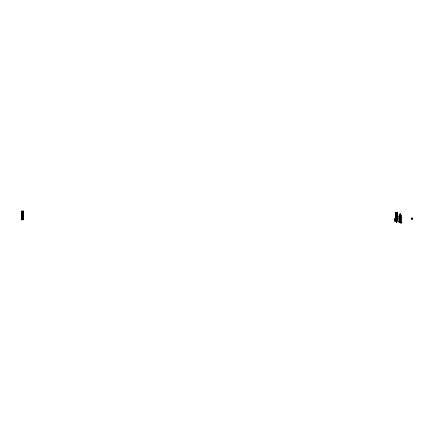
<?xml version="1.0" encoding="UTF-8"?>
<svg xmlns="http://www.w3.org/2000/svg" width="434" height="434" viewBox="0 0 434 434"><rect width="100%" height="100%" fill="white"/><g stroke="black" fill="none" stroke-linecap="round" stroke-linejoin="round"><path stroke-width="0.65" d="M21.7 211.553L23.311 211.553M21.7 211.787L23.311 211.787M21.7 212.248L23.311 212.248M21.7 212.476L23.311 212.476M21.7 212.937L23.311 212.937M395.841 212.937L397.452 212.937M21.7 213.165L23.311 213.165M395.841 213.165L397.452 213.165M21.7 213.626L23.311 213.626M395.841 213.626L397.452 213.626M21.7 213.859L23.311 213.859M395.841 213.859L397.452 213.859M21.7 214.32L23.311 214.32M395.841 214.32L397.452 214.32M400.332 214.32L399.41 214.32L399.41 220.765M21.7 214.548L23.311 214.548M395.841 214.548L397.452 214.548M399.41 214.548L400.332 214.548M21.7 215.009L23.311 215.009M395.841 215.009L397.452 215.009M399.41 215.009L401.021 215.009L401.021 220.765L399.052 220.765L399.052 215.698L399.28 220.765M21.7 215.237L23.311 215.237M395.841 215.237L397.452 215.237M399.41 215.237L401.021 215.237M21.7 215.698L23.311 215.698M395.841 215.698L397.452 215.698M399.41 215.698L401.021 215.698M21.7 215.931L23.311 215.931M395.841 215.931L397.452 215.931M399.41 215.931L401.021 215.931M21.7 216.387L23.311 216.387M395.841 216.387L397.452 216.387M399.052 216.387L401.021 216.387M21.7 216.62L23.311 216.62M395.841 216.62L397.452 216.62M399.052 216.62L401.021 216.62M21.7 217.081L23.311 217.081M395.841 217.081L397.452 217.081M399.41 217.081L401.021 217.081M21.7 217.309L23.311 217.309M395.841 217.309L397.452 217.309M399.41 217.309L401.021 217.309M21.7 217.77L23.311 217.77M395.841 217.77L397.452 217.77M399.41 217.77L401.021 217.77M21.7 217.998L23.311 217.998M395.841 217.998L397.452 217.998M399.41 217.998L401.021 217.998M412.3 218.074L411.73 217.906L411.73 219.143M411.73 218.15L412.3 218.183M412.3 218.275L411.73 218.286L412.3 218.356M21.7 218.459L23.311 218.459M395.841 218.459L397.452 218.459M399.052 218.459L401.021 218.459M411.73 218.416L412.3 218.394M411.73 218.497L412.3 218.546M395.841 218.573L396.307 218.573M411.73 218.644L412.3 218.6M21.7 218.693L23.311 218.693M395.841 218.693L397.452 218.693M399.052 218.693L401.021 218.693M411.73 218.709L412.3 218.736M411.73 218.79L412.3 218.823M411.73 218.861L412.3 218.926M412.3 218.996L411.73 219.013L412.3 219.045M21.7 219.154L23.311 219.154M394.696 219.154L397.452 219.154M399.052 219.154L401.021 219.154M411.73 219.127L412.3 219.143L412.3 217.906M21.7 219.382L23.311 219.382M394.696 219.382L397.452 219.382M399.052 219.382L401.021 219.382M394.696 219.843L397.452 219.843M399.41 219.843L401.021 219.843M394.696 220.071L397.452 220.071M399.41 220.071L401.021 220.071M394.696 220.532L395.618 220.532M395.841 220.532L397.452 220.532M399.41 220.532L401.021 220.532M394.696 220.765L395.618 220.765M395.841 220.765L397.452 220.765M396.307 221.221L395.841 221.221L395.841 212.248L396.068 221.221M396.757 221.221L396.53 212.937M399.443 221.242L399.096 221.253L399.443 221.329M396.307 221.4L396.747 221.4M399.096 221.394L399.443 221.405M396.307 221.492L396.747 221.492M399.096 221.53L399.443 221.514L399.096 221.617M396.307 221.617L396.747 221.606M396.307 221.731L396.747 221.682M399.096 221.66L399.443 221.66M396.747 221.769L396.307 221.79L396.747 221.828M399.096 221.736L399.443 221.785M401.233 221.785L400.663 221.779L400.663 223.016L401.233 223.016L401.233 221.779M399.096 221.888L399.443 221.85M400.663 221.839L401.233 221.899M396.307 221.98L396.747 221.948M399.096 221.958L399.443 222.002L399.096 222.034M400.663 221.926L401.233 221.926M396.307 222.056L396.747 222.067M400.663 222.094L401.233 222.018M399.096 222.116L399.443 222.099M400.663 222.154L401.233 222.143M400.663 222.262L401.233 222.23M400.663 222.338L401.233 222.284M400.663 222.414L401.233 222.43M400.663 222.474L401.233 222.512M400.663 222.626L401.233 222.577M400.663 222.664L401.233 222.723M400.663 222.734L401.233 222.788M401.233 222.864L400.663 222.892L401.233 222.995M400.794 215.009L400.794 220.765M400.663 215.698L400.663 220.765M400.43 215.698L400.43 220.765M399.643 214.32L399.643 220.765M399.443 221.232L399.443 222.468L399.096 222.468L399.096 221.232M396.757 212.937L396.747 222.474L396.307 222.463L396.307 218.459M395.618 219.154L395.39 221.221L395.39 219.154M21.928 210.978L21.7 219.957L21.928 210.978M22.622 210.978L22.389 219.843L22.622 210.978M23.311 210.978L23.083 219.843L23.311 210.978M397.452 212.248L397.219 221.221L397.452 212.248M399.969 213.859L399.741 221.221L399.969 213.859M400.332 213.859L400.105 221.221L400.332 213.859M394.929 218.459L394.696 221.221L394.929 218.459"/></g></svg>
